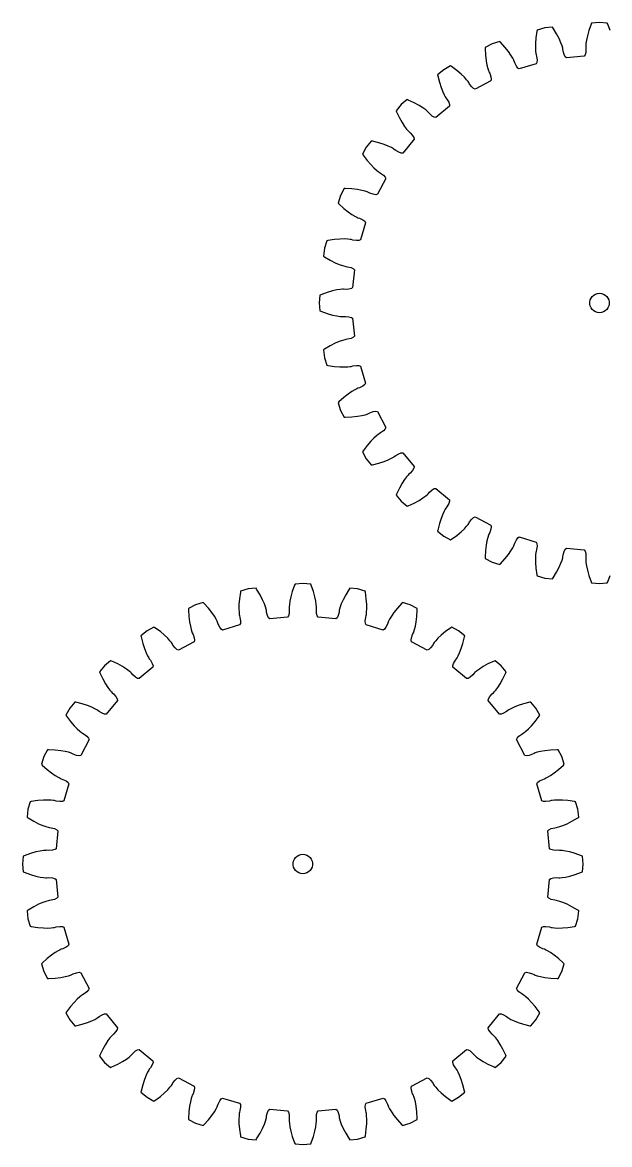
# Model space of a CAD drawing. Extents: x 0 to 178, y 0 to 173.
# Drawn here: x 0 to 90.6, y 0 to 173.2 of the extents above; entities that cross this region are included whole.
import ezdxf

# ---------------------------------------------------------------- set-up
doc = ezdxf.new("R2010")
doc.units = 0

msp = doc.modelspace()

# ---------------------------------------------------------------- linework, layer by layer
for p, q in [((89.08, 173.16), (87.87, 173.04)), ((90.29, 173.04), (89.08, 173.16)), ((79.43, 171.8), (79.28, 170.79)), ((79.47, 171.98), (79.43, 171.8)), ((80.63, 172.33), (79.47, 171.98)), ((81.85, 172.45), (80.63, 172.33)), ((81.95, 172.3), (81.85, 172.45)), ((82.47, 171.42), (81.95, 172.3)), ((87.45, 171.91), (87.22, 171.09)), ((87.8, 172.88), (87.45, 171.91)), ((87.87, 173.04), (87.8, 172.88)), ((90.36, 172.88), (90.29, 173.04)), ((90.71, 171.91), (90.36, 172.88)), ((72.51, 169.87), (71.44, 169.29)), ((73.68, 170.22), (72.51, 169.87)), ((73.8, 170.1), (73.68, 170.22)), ((74.49, 169.33), (73.8, 170.1)), ((79.21, 169.93), (79.2, 169.24)), ((79.28, 170.79), (79.21, 169.93)), ((82.87, 170.66), (82.47, 171.42)), ((83.14, 170.03), (82.87, 170.66)), ((83.31, 169.54), (83.14, 170.03)), ((87, 169.9), (86.97, 169.55)), ((87.07, 170.41), (87, 169.9)), ((87.22, 171.09), (87.07, 170.41)), ((71.44, 169.29), (71.44, 169.12)), ((71.44, 169.12), (71.49, 168.09)), ((71.49, 168.09), (71.59, 167.24)), ((75.03, 168.66), (74.49, 169.33)), ((75.42, 168.1), (75.03, 168.66)), ((75.69, 167.65), (75.42, 168.1)), ((79.2, 169.24), (79.23, 168.73)), ((79.23, 168.73), (79.27, 168.38)), ((79.27, 168.38), (79.3, 168.2)), ((79.3, 168.2), (79.37, 167.93)), ((83.41, 169.2), (83.31, 169.54)), ((83.45, 169.03), (83.41, 169.2)), ((83.49, 168.75), (83.45, 169.03)), ((83.62, 168.22), (83.49, 168.75)), ((83.79, 167.86), (83.62, 168.22)), ((86.71, 167.97), (83.97, 167.7)), ((86.85, 168.17), (86.71, 167.97)), ((86.95, 168.54), (86.85, 168.17)), ((86.98, 169.1), (86.95, 168.54)), ((86.97, 169.55), (86.97, 169.37)), ((86.97, 169.37), (86.98, 169.1)), ((66.1, 166.44), (65.03, 165.86)), ((66.25, 166.34), (66.1, 166.44)), ((67.08, 165.73), (66.25, 166.34)), ((71.59, 167.24), (71.71, 166.56)), ((71.71, 166.56), (71.84, 166.06)), ((75.85, 167.34), (75.69, 167.65)), ((75.92, 167.17), (75.85, 167.34)), ((76.01, 166.91), (75.92, 167.17)), ((76.25, 166.42), (76.01, 166.91)), ((76.48, 166.1), (76.25, 166.42)), ((79.32, 166.77), (76.69, 165.98)), ((79.43, 167), (79.32, 166.77)), ((79.37, 167.93), (79.45, 167.39)), ((79.45, 167.39), (79.43, 167)), ((83.97, 167.7), (83.79, 167.86)), ((65.03, 165.86), (64.09, 165.09)), ((64.09, 165.09), (64.12, 164.92)), ((64.12, 164.92), (64.37, 163.92)), ((67.73, 165.18), (67.08, 165.73)), ((68.22, 164.7), (67.73, 165.18)), ((68.57, 164.31), (68.22, 164.7)), ((71.84, 166.06), (71.94, 165.72)), ((71.94, 165.72), (72.01, 165.56)), ((72.01, 165.56), (72.13, 165.31)), ((72.13, 165.31), (72.31, 164.79)), ((72.31, 164.79), (72.37, 164.4)), ((76.69, 165.98), (76.48, 166.1)), ((64.37, 163.92), (64.63, 163.11)), ((64.63, 163.11), (64.89, 162.47)), ((68.79, 164.04), (68.57, 164.31)), ((68.89, 163.89), (68.79, 164.04)), ((69.03, 163.65), (68.89, 163.89)), ((69.36, 163.21), (69.03, 163.65)), ((69.65, 162.95), (69.36, 163.21)), ((69.88, 162.86), (69.65, 162.95)), ((72.31, 164.16), (69.88, 162.86)), ((72.37, 164.4), (72.31, 164.16)), ((59.41, 161.25), (58.47, 160.48)), ((59.57, 161.19), (59.41, 161.25)), ((60.5, 160.75), (59.57, 161.19)), ((64.89, 162.47), (65.11, 162)), ((65.11, 162), (65.28, 161.69)), ((65.28, 161.69), (65.38, 161.54)), ((65.38, 161.54), (65.54, 161.32)), ((65.54, 161.32), (65.82, 160.84)), ((58.47, 160.48), (57.7, 159.54)), ((57.7, 159.54), (57.76, 159.38)), ((57.76, 159.38), (58.2, 158.45)), ((61.25, 160.33), (60.5, 160.75)), ((61.83, 159.96), (61.25, 160.33)), ((62.25, 159.65), (61.83, 159.96)), ((62.51, 159.42), (62.25, 159.65)), ((62.64, 159.3), (62.51, 159.42)), ((65.94, 160.23), (63.82, 158.49)), ((65.82, 160.84), (65.95, 160.48)), ((65.95, 160.48), (65.94, 160.23)), ((58.2, 158.45), (58.62, 157.7)), ((58.62, 157.7), (58.99, 157.12)), ((62.83, 159.09), (62.64, 159.3)), ((63.24, 158.72), (62.83, 159.09)), ((63.57, 158.52), (63.24, 158.72)), ((63.82, 158.49), (63.57, 158.52)), ((58.99, 157.12), (59.3, 156.7)), ((59.3, 156.7), (59.53, 156.44)), ((59.53, 156.44), (59.65, 156.31)), ((59.65, 156.31), (59.86, 156.12)), ((59.86, 156.12), (60.23, 155.71)), ((53.86, 154.86), (53.09, 153.92)), ((54.03, 154.83), (53.86, 154.86)), ((55.03, 154.58), (54.03, 154.83)), ((55.84, 154.32), (55.03, 154.58)), ((56.48, 154.06), (55.84, 154.32)), ((60.46, 155.13), (58.72, 153.01)), ((60.23, 155.71), (60.43, 155.38)), ((60.43, 155.38), (60.46, 155.13)), ((53.09, 153.92), (52.51, 152.85)), ((52.51, 152.85), (52.61, 152.7)), ((52.61, 152.7), (53.22, 151.88)), ((56.95, 153.84), (56.48, 154.06)), ((57.26, 153.67), (56.95, 153.84)), ((57.41, 153.57), (57.26, 153.67)), ((57.63, 153.41), (57.41, 153.57)), ((58.11, 153.13), (57.63, 153.41)), ((58.47, 153), (58.11, 153.13)), ((58.72, 153.01), (58.47, 153)), ((53.22, 151.88), (53.77, 151.22)), ((53.77, 151.22), (54.25, 150.73)), ((54.25, 150.73), (54.64, 150.38)), ((54.64, 150.38), (54.91, 150.16)), ((56.09, 149.07), (54.79, 146.64)), ((54.91, 150.16), (55.06, 150.06)), ((55.06, 150.06), (55.3, 149.92)), ((55.3, 149.92), (55.74, 149.59)), ((55.74, 149.59), (56, 149.3)), ((56, 149.3), (56.09, 149.07)), ((49.66, 147.51), (49.09, 146.44)), ((49.83, 147.51), (49.66, 147.51)), ((50.86, 147.46), (49.83, 147.51)), ((51.71, 147.36), (50.86, 147.46)), ((52.39, 147.24), (51.71, 147.36)), ((52.89, 147.11), (52.39, 147.24)), ((49.09, 146.44), (48.73, 145.27)), ((53.23, 147.01), (52.89, 147.11)), ((53.4, 146.94), (53.23, 147.01)), ((53.64, 146.82), (53.4, 146.94)), ((54.16, 146.64), (53.64, 146.82)), ((54.55, 146.58), (54.16, 146.64)), ((54.79, 146.64), (54.55, 146.58)), ((48.73, 145.27), (48.85, 145.15)), ((48.85, 145.15), (49.62, 144.46)), ((49.62, 144.46), (50.29, 143.92)), ((50.29, 143.92), (50.85, 143.53)), ((50.85, 143.53), (51.3, 143.26)), ((51.3, 143.26), (51.61, 143.1)), ((51.61, 143.1), (51.78, 143.03)), ((51.78, 143.03), (52.04, 142.94)), ((52.04, 142.94), (52.54, 142.7)), ((52.98, 142.26), (52.18, 139.63)), ((52.54, 142.7), (52.85, 142.47)), ((52.85, 142.47), (52.98, 142.26)), ((46.98, 139.48), (46.62, 138.32)), ((47.15, 139.52), (46.98, 139.48)), ((48.16, 139.67), (47.15, 139.52)), ((49.02, 139.74), (48.16, 139.67)), ((49.71, 139.75), (49.02, 139.74)), ((50.23, 139.72), (49.71, 139.75)), ((50.57, 139.68), (50.23, 139.72)), ((50.75, 139.65), (50.57, 139.68)), ((51.02, 139.58), (50.75, 139.65)), ((51.56, 139.5), (51.02, 139.58)), ((51.95, 139.52), (51.56, 139.5)), ((52.18, 139.63), (51.95, 139.52)), ((46.62, 138.32), (46.5, 137.11)), ((46.5, 137.11), (46.65, 137.01)), ((46.65, 137.01), (47.53, 136.48)), ((47.53, 136.48), (48.29, 136.09)), ((48.29, 136.09), (48.92, 135.81)), ((48.92, 135.81), (49.41, 135.64)), ((49.41, 135.64), (49.75, 135.54)), ((49.75, 135.54), (49.93, 135.5)), ((49.93, 135.5), (50.2, 135.46)), ((50.2, 135.46), (50.73, 135.33)), ((50.73, 135.33), (51.09, 135.16)), ((51.09, 135.16), (51.25, 134.98)), ((51.25, 134.98), (50.98, 132.24)), ((47.86, 131.73), (47.04, 131.5)), ((48.54, 131.88), (47.86, 131.73)), ((49.05, 131.95), (48.54, 131.88)), ((49.4, 131.98), (49.05, 131.95)), ((49.58, 131.99), (49.4, 131.98)), ((49.85, 131.97), (49.58, 131.99)), ((50.41, 132), (49.85, 131.97)), ((50.78, 132.1), (50.41, 132)), ((50.98, 132.24), (50.78, 132.1)), ((45.91, 131.08), (45.79, 129.87)), ((45.79, 129.87), (45.91, 128.66)), ((46.07, 131.15), (45.91, 131.08)), ((47.04, 131.5), (46.07, 131.15)), ((87.59, 130.03), (87.65, 130.33)), ((87.59, 129.71), (87.59, 130.03)), ((87.65, 130.33), (87.78, 130.62)), ((87.78, 130.62), (87.97, 130.87)), ((87.97, 130.87), (88.2, 131.08)), ((88.2, 131.08), (88.47, 131.24)), ((88.47, 131.24), (88.77, 131.34)), ((88.77, 131.34), (89.08, 131.37)), ((89.08, 131.37), (89.39, 131.34)), ((89.39, 131.34), (89.69, 131.24)), ((89.69, 131.24), (89.96, 131.08)), ((89.96, 131.08), (90.2, 130.87)), ((90.2, 130.87), (90.38, 130.62)), ((90.38, 130.62), (90.51, 130.33)), ((90.51, 130.33), (90.57, 130.03)), ((90.57, 130.03), (90.57, 129.71)), ((45.91, 128.66), (46.07, 128.59)), ((46.07, 128.59), (47.04, 128.24)), ((47.04, 128.24), (47.86, 128.01)), ((87.65, 129.41), (87.59, 129.71)), ((87.78, 129.12), (87.65, 129.41)), ((87.97, 128.87), (87.78, 129.12)), ((88.2, 128.66), (87.97, 128.87)), ((88.47, 128.5), (88.2, 128.66)), ((88.77, 128.4), (88.47, 128.5)), ((89.08, 128.37), (88.77, 128.4)), ((89.39, 128.4), (89.08, 128.37)), ((89.69, 128.5), (89.39, 128.4)), ((89.96, 128.66), (89.69, 128.5)), ((90.2, 128.87), (89.96, 128.66)), ((90.38, 129.12), (90.2, 128.87)), ((90.51, 129.41), (90.38, 129.12)), ((90.57, 129.71), (90.51, 129.41)), ((47.86, 128.01), (48.54, 127.86)), ((48.54, 127.86), (49.05, 127.79)), ((49.05, 127.79), (49.4, 127.76)), ((49.4, 127.76), (49.58, 127.76)), ((49.58, 127.76), (49.85, 127.77)), ((49.85, 127.77), (50.41, 127.74)), ((50.41, 127.74), (50.78, 127.64)), ((50.78, 127.64), (50.98, 127.5)), ((50.98, 127.5), (51.25, 124.76)), ((51.25, 124.76), (51.09, 124.58)), ((47.53, 123.26), (46.65, 122.74)), ((48.29, 123.66), (47.53, 123.26)), ((48.92, 123.93), (48.29, 123.66)), ((49.41, 124.1), (48.92, 123.93)), ((49.75, 124.2), (49.41, 124.1)), ((49.93, 124.24), (49.75, 124.2)), ((50.2, 124.28), (49.93, 124.24)), ((50.73, 124.41), (50.2, 124.28)), ((51.09, 124.58), (50.73, 124.41)), ((46.65, 122.74), (46.5, 122.64)), ((46.5, 122.64), (46.62, 121.42)), ((46.62, 121.42), (46.98, 120.26)), ((46.98, 120.26), (47.15, 120.22)), ((47.15, 120.22), (48.16, 120.07)), ((48.16, 120.07), (49.02, 120)), ((49.02, 120), (49.71, 119.99)), ((49.71, 119.99), (50.23, 120.02)), ((50.23, 120.02), (50.57, 120.06)), ((50.57, 120.06), (50.75, 120.09)), ((50.75, 120.09), (51.02, 120.16)), ((51.02, 120.16), (51.56, 120.24)), ((51.56, 120.24), (51.95, 120.22)), ((51.95, 120.22), (52.18, 120.11)), ((52.18, 120.11), (52.98, 117.48)), ((50.85, 116.21), (50.29, 115.82)), ((51.3, 116.48), (50.85, 116.21)), ((51.61, 116.64), (51.3, 116.48)), ((51.78, 116.71), (51.61, 116.64)), ((52.04, 116.8), (51.78, 116.71)), ((52.54, 117.04), (52.04, 116.8)), ((52.85, 117.27), (52.54, 117.04)), ((52.98, 117.48), (52.85, 117.27)), ((48.85, 114.59), (48.73, 114.47)), ((48.73, 114.47), (49.09, 113.3)), ((49.62, 115.28), (48.85, 114.59)), ((50.29, 115.82), (49.62, 115.28)), ((49.09, 113.3), (49.66, 112.23)), ((52.39, 112.5), (52.89, 112.63)), ((52.89, 112.63), (53.23, 112.73)), ((53.23, 112.73), (53.4, 112.8)), ((53.4, 112.8), (53.64, 112.92)), ((53.64, 112.92), (54.16, 113.1)), ((54.16, 113.1), (54.55, 113.16)), ((54.55, 113.16), (54.79, 113.1)), ((54.79, 113.1), (56.09, 110.67)), ((49.66, 112.23), (49.83, 112.23)), ((49.83, 112.23), (50.86, 112.28)), ((50.86, 112.28), (51.71, 112.38)), ((51.71, 112.38), (52.39, 112.5)), ((54.64, 109.36), (54.25, 109.01)), ((54.91, 109.58), (54.64, 109.36)), ((55.06, 109.68), (54.91, 109.58)), ((55.3, 109.82), (55.06, 109.68)), ((55.74, 110.15), (55.3, 109.82)), ((56, 110.44), (55.74, 110.15)), ((56.09, 110.67), (56, 110.44)), ((53.22, 107.87), (52.61, 107.04)), ((53.77, 108.52), (53.22, 107.87)), ((54.25, 109.01), (53.77, 108.52)), ((52.61, 107.04), (52.51, 106.89)), ((52.51, 106.89), (53.09, 105.82)), ((53.09, 105.82), (53.86, 104.88)), ((55.84, 105.42), (56.48, 105.68)), ((56.48, 105.68), (56.95, 105.9)), ((56.95, 105.9), (57.26, 106.07)), ((57.26, 106.07), (57.41, 106.17)), ((57.41, 106.17), (57.63, 106.33)), ((57.63, 106.33), (58.11, 106.61)), ((58.11, 106.61), (58.47, 106.74)), ((58.47, 106.74), (58.72, 106.73)), ((58.72, 106.73), (60.46, 104.61)), ((53.86, 104.88), (54.03, 104.91)), ((54.03, 104.91), (55.03, 105.16)), ((55.03, 105.16), (55.84, 105.42)), ((60.23, 104.03), (59.86, 103.62)), ((60.43, 104.36), (60.23, 104.03)), ((60.46, 104.61), (60.43, 104.36)), ((58.99, 102.62), (58.62, 102.04)), ((59.3, 103.04), (58.99, 102.62)), ((59.53, 103.3), (59.3, 103.04)), ((59.65, 103.43), (59.53, 103.3)), ((59.86, 103.62), (59.65, 103.43)), ((58.2, 101.29), (57.76, 100.36)), ((58.62, 102.04), (58.2, 101.29)), ((62.51, 100.32), (62.64, 100.44)), ((62.64, 100.44), (62.83, 100.65)), ((62.83, 100.65), (63.24, 101.02)), ((63.24, 101.02), (63.57, 101.22)), ((63.57, 101.22), (63.82, 101.26)), ((63.82, 101.26), (65.94, 99.51)), ((57.76, 100.36), (57.7, 100.2)), ((57.7, 100.2), (58.47, 99.26)), ((58.47, 99.26), (59.41, 98.49)), ((59.57, 98.55), (60.5, 98.99)), ((60.5, 98.99), (61.25, 99.41)), ((61.25, 99.41), (61.83, 99.78)), ((61.83, 99.78), (62.25, 100.09)), ((62.25, 100.09), (62.51, 100.32)), ((65.82, 98.9), (65.54, 98.42)), ((65.95, 99.26), (65.82, 98.9)), ((65.94, 99.51), (65.95, 99.26)), ((59.41, 98.49), (59.57, 98.55)), ((64.89, 97.27), (64.63, 96.63)), ((65.11, 97.74), (64.89, 97.27)), ((65.28, 98.05), (65.11, 97.74)), ((65.38, 98.2), (65.28, 98.05)), ((65.54, 98.42), (65.38, 98.2)), ((64.37, 95.82), (64.12, 94.82)), ((64.63, 96.63), (64.37, 95.82)), ((68.22, 95.04), (68.57, 95.43)), ((68.57, 95.43), (68.79, 95.7)), ((68.79, 95.7), (68.89, 95.85)), ((68.89, 95.85), (69.03, 96.09)), ((69.03, 96.09), (69.36, 96.53)), ((69.36, 96.53), (69.65, 96.79)), ((69.65, 96.79), (69.88, 96.88)), ((69.88, 96.88), (72.31, 95.58)), ((72.31, 95.58), (72.37, 95.34)), ((72.37, 95.34), (72.31, 94.95)), ((64.12, 94.82), (64.09, 94.65)), ((64.09, 94.65), (65.03, 93.88)), ((65.03, 93.88), (66.1, 93.3)), ((66.25, 93.4), (67.08, 94.01)), ((67.08, 94.01), (67.73, 94.57)), ((67.73, 94.57), (68.22, 95.04)), ((71.84, 93.68), (71.71, 93.18)), ((71.94, 94.02), (71.84, 93.68)), ((72.01, 94.19), (71.94, 94.02)), ((72.13, 94.43), (72.01, 94.19)), ((72.31, 94.95), (72.13, 94.43)), ((76.25, 93.33), (76.48, 93.64)), ((76.48, 93.64), (76.69, 93.77)), ((76.69, 93.77), (79.32, 92.97)), ((66.1, 93.3), (66.25, 93.4)), ((71.59, 92.5), (71.49, 91.65)), ((71.71, 93.18), (71.59, 92.5)), ((75.42, 91.64), (75.69, 92.09)), ((75.69, 92.09), (75.85, 92.4)), ((75.85, 92.4), (75.92, 92.57)), ((75.92, 92.57), (76.01, 92.83)), ((76.01, 92.83), (76.25, 93.33)), ((79.37, 91.81), (79.3, 91.54)), ((79.32, 92.97), (79.43, 92.74)), ((79.45, 92.35), (79.37, 91.81)), ((79.43, 92.74), (79.45, 92.35)), ((83.62, 91.52), (83.79, 91.88)), ((83.79, 91.88), (83.97, 92.04)), ((83.97, 92.04), (86.71, 91.77)), ((71.49, 91.65), (71.44, 90.62)), ((71.44, 90.62), (71.44, 90.45)), ((71.44, 90.45), (72.51, 89.88)), ((73.8, 89.64), (74.49, 90.41)), ((74.49, 90.41), (75.03, 91.08)), ((75.03, 91.08), (75.42, 91.64)), ((79.23, 91.02), (79.2, 90.5)), ((79.2, 90.5), (79.21, 89.81)), ((79.27, 91.36), (79.23, 91.02)), ((79.3, 91.54), (79.27, 91.36)), ((83.14, 89.71), (83.31, 90.2)), ((83.31, 90.2), (83.41, 90.54)), ((83.41, 90.54), (83.45, 90.72)), ((83.45, 90.72), (83.49, 90.99)), ((83.49, 90.99), (83.62, 91.52)), ((86.71, 91.77), (86.85, 91.57)), ((86.85, 91.57), (86.95, 91.2)), ((86.95, 91.2), (86.98, 90.64)), ((86.98, 90.64), (86.97, 90.37)), ((86.97, 90.37), (86.97, 90.19)), ((86.97, 90.19), (87, 89.84)), ((72.51, 89.88), (73.68, 89.52)), ((73.68, 89.52), (73.8, 89.64)), ((79.21, 89.81), (79.28, 88.95)), ((79.28, 88.95), (79.43, 87.94)), ((81.95, 87.44), (82.47, 88.32)), ((82.47, 88.32), (82.87, 89.08)), ((82.87, 89.08), (83.14, 89.71)), ((87, 89.84), (87.07, 89.33)), ((87.07, 89.33), (87.22, 88.65)), ((87.22, 88.65), (87.45, 87.83)), ((43.29, 86.58), (42.08, 86.46)), ((44.5, 86.46), (43.29, 86.58)), ((79.43, 87.94), (79.47, 87.77)), ((79.47, 87.77), (80.63, 87.41)), ((80.63, 87.41), (81.85, 87.29)), ((81.85, 87.29), (81.95, 87.44)), ((87.45, 87.83), (87.8, 86.86)), ((87.8, 86.86), (87.87, 86.7)), ((87.87, 86.7), (89.08, 86.58)), ((89.08, 86.58), (90.29, 86.7)), ((90.29, 86.7), (90.36, 86.86)), ((90.36, 86.86), (90.71, 87.83)), ((33.64, 85.22), (33.49, 84.21)), ((33.68, 85.4), (33.64, 85.22)), ((34.84, 85.75), (33.68, 85.4)), ((36.06, 85.87), (34.84, 85.75)), ((36.16, 85.72), (36.06, 85.87)), ((36.68, 84.84), (36.16, 85.72)), ((41.66, 85.33), (41.43, 84.51)), ((42.01, 86.3), (41.66, 85.33)), ((42.08, 86.46), (42.01, 86.3)), ((44.57, 86.3), (44.5, 86.46)), ((44.92, 85.33), (44.57, 86.3)), ((45.15, 84.51), (44.92, 85.33)), ((50.42, 85.72), (49.9, 84.84)), ((50.52, 85.87), (50.42, 85.72)), ((51.74, 85.75), (50.52, 85.87)), ((52.9, 85.4), (51.74, 85.75)), ((52.94, 85.22), (52.9, 85.4)), ((53.09, 84.21), (52.94, 85.22)), ((26.72, 83.29), (25.65, 82.71)), ((27.89, 83.64), (26.72, 83.29)), ((28.01, 83.52), (27.89, 83.64)), ((28.7, 82.75), (28.01, 83.52)), ((33.42, 83.35), (33.41, 82.66)), ((33.49, 84.21), (33.42, 83.35)), ((37.08, 84.08), (36.68, 84.84)), ((37.35, 83.45), (37.08, 84.08)), ((37.52, 82.96), (37.35, 83.45)), ((41.21, 83.32), (41.18, 82.97)), ((41.28, 83.83), (41.21, 83.32)), ((41.43, 84.51), (41.28, 83.83)), ((45.3, 83.83), (45.15, 84.51)), ((45.37, 83.32), (45.3, 83.83)), ((45.4, 82.97), (45.37, 83.32)), ((49.23, 83.45), (49.06, 82.96)), ((49.5, 84.08), (49.23, 83.45)), ((49.9, 84.84), (49.5, 84.08)), ((53.16, 83.35), (53.09, 84.21)), ((53.17, 82.66), (53.16, 83.35)), ((58.57, 83.52), (57.88, 82.75)), ((58.69, 83.64), (58.57, 83.52)), ((59.86, 83.29), (58.69, 83.64)), ((60.93, 82.71), (59.86, 83.29)), ((25.65, 82.71), (25.65, 82.54)), ((25.65, 82.54), (25.7, 81.51)), ((25.7, 81.51), (25.8, 80.66)), ((29.24, 82.08), (28.7, 82.75)), ((29.63, 81.52), (29.24, 82.08)), ((29.9, 81.07), (29.63, 81.52)), ((33.41, 82.66), (33.44, 82.14)), ((33.44, 82.14), (33.48, 81.8)), ((33.48, 81.8), (33.51, 81.62)), ((33.51, 81.62), (33.58, 81.35)), ((37.62, 82.62), (37.52, 82.96)), ((37.66, 82.44), (37.62, 82.62)), ((37.7, 82.17), (37.66, 82.44)), ((37.83, 81.64), (37.7, 82.17)), ((38, 81.28), (37.83, 81.64)), ((40.92, 81.39), (38.18, 81.12)), ((41.06, 81.59), (40.92, 81.39)), ((41.16, 81.96), (41.06, 81.59)), ((41.19, 82.52), (41.16, 81.96)), ((41.18, 82.97), (41.18, 82.79)), ((41.18, 82.79), (41.19, 82.52)), ((45.39, 82.52), (45.41, 82.79)), ((45.42, 81.96), (45.39, 82.52)), ((45.41, 82.79), (45.4, 82.97)), ((45.52, 81.59), (45.42, 81.96)), ((45.66, 81.39), (45.52, 81.59)), ((48.4, 81.12), (45.66, 81.39)), ((48.75, 81.64), (48.58, 81.28)), ((48.88, 82.17), (48.75, 81.64)), ((48.92, 82.44), (48.88, 82.17)), ((48.96, 82.62), (48.92, 82.44)), ((49.06, 82.96), (48.96, 82.62)), ((53, 81.35), (53.07, 81.62)), ((53.07, 81.62), (53.1, 81.8)), ((53.1, 81.8), (53.14, 82.14)), ((53.14, 82.14), (53.17, 82.66)), ((56.95, 81.52), (56.68, 81.07)), ((57.34, 82.08), (56.95, 81.52)), ((57.88, 82.75), (57.34, 82.08)), ((60.78, 80.66), (60.88, 81.51)), ((60.88, 81.51), (60.93, 82.54)), ((60.93, 82.54), (60.93, 82.71)), ((20.31, 79.86), (19.24, 79.28)), ((20.46, 79.76), (20.31, 79.86)), ((21.29, 79.15), (20.46, 79.76)), ((25.8, 80.66), (25.92, 79.98)), ((25.92, 79.98), (26.05, 79.48)), ((30.06, 80.76), (29.9, 81.07)), ((30.13, 80.59), (30.06, 80.76)), ((30.22, 80.33), (30.13, 80.59)), ((30.46, 79.83), (30.22, 80.33)), ((30.69, 79.52), (30.46, 79.83)), ((33.53, 80.19), (30.9, 79.4)), ((33.64, 80.42), (33.53, 80.19)), ((33.58, 81.35), (33.66, 80.81)), ((33.66, 80.81), (33.64, 80.42)), ((38.18, 81.12), (38, 81.28)), ((48.58, 81.28), (48.4, 81.12)), ((52.92, 80.81), (53, 81.35)), ((52.94, 80.42), (52.92, 80.81)), ((53.05, 80.19), (52.94, 80.42)), ((55.68, 79.4), (53.05, 80.19)), ((56.12, 79.83), (55.89, 79.52)), ((56.36, 80.33), (56.12, 79.83)), ((56.45, 80.59), (56.36, 80.33)), ((56.52, 80.76), (56.45, 80.59)), ((56.68, 81.07), (56.52, 80.76)), ((60.53, 79.48), (60.66, 79.98)), ((60.66, 79.98), (60.78, 80.66)), ((66.12, 79.76), (65.3, 79.15)), ((66.27, 79.86), (66.12, 79.76)), ((67.34, 79.28), (66.27, 79.86)), ((19.24, 79.28), (18.3, 78.51)), ((18.3, 78.51), (18.33, 78.34)), ((18.33, 78.34), (18.58, 77.34)), ((21.94, 78.6), (21.29, 79.15)), ((22.43, 78.12), (21.94, 78.6)), ((22.78, 77.73), (22.43, 78.12)), ((26.05, 79.48), (26.15, 79.14)), ((26.15, 79.14), (26.22, 78.98)), ((26.22, 78.98), (26.34, 78.73)), ((26.34, 78.73), (26.52, 78.21)), ((26.52, 78.21), (26.58, 77.82)), ((30.9, 79.4), (30.69, 79.52)), ((55.89, 79.52), (55.68, 79.4)), ((60, 77.82), (60.06, 78.21)), ((60.06, 78.21), (60.24, 78.73)), ((60.24, 78.73), (60.36, 78.98)), ((60.36, 78.98), (60.43, 79.14)), ((60.43, 79.14), (60.53, 79.48)), ((64.15, 78.12), (63.8, 77.73)), ((64.64, 78.6), (64.15, 78.12)), ((65.3, 79.15), (64.64, 78.6)), ((68.28, 78.51), (67.34, 79.28)), ((68, 77.34), (68.25, 78.34)), ((68.25, 78.34), (68.28, 78.51)), ((18.58, 77.34), (18.84, 76.53)), ((18.84, 76.53), (19.1, 75.89)), ((23, 77.46), (22.78, 77.73)), ((23.1, 77.31), (23, 77.46)), ((23.24, 77.07), (23.1, 77.31)), ((23.57, 76.63), (23.24, 77.07)), ((23.86, 76.37), (23.57, 76.63)), ((24.09, 76.28), (23.86, 76.37)), ((26.52, 77.58), (24.09, 76.28)), ((26.58, 77.82), (26.52, 77.58)), ((60.06, 77.58), (60, 77.82)), ((62.49, 76.28), (60.06, 77.58)), ((62.72, 76.37), (62.49, 76.28)), ((63.01, 76.63), (62.72, 76.37)), ((63.34, 77.07), (63.01, 76.63)), ((63.48, 77.31), (63.34, 77.07)), ((63.58, 77.46), (63.48, 77.31)), ((63.8, 77.73), (63.58, 77.46)), ((67.48, 75.89), (67.74, 76.53)), ((67.74, 76.53), (68, 77.34)), ((13.62, 74.67), (12.68, 73.9)), ((13.78, 74.61), (13.62, 74.67)), ((14.71, 74.17), (13.78, 74.61)), ((19.1, 75.89), (19.32, 75.42)), ((19.32, 75.42), (19.49, 75.11)), ((19.49, 75.11), (19.59, 74.96)), ((19.59, 74.96), (19.75, 74.74)), ((19.75, 74.74), (20.03, 74.26)), ((66.55, 74.26), (66.83, 74.74)), ((66.83, 74.74), (66.99, 74.96)), ((66.99, 74.96), (67.09, 75.11)), ((67.09, 75.11), (67.26, 75.42)), ((67.26, 75.42), (67.48, 75.89)), ((72.8, 74.61), (71.87, 74.17)), ((72.96, 74.67), (72.8, 74.61)), ((73.9, 73.9), (72.96, 74.67)), ((12.68, 73.9), (11.91, 72.96)), ((11.91, 72.96), (11.97, 72.8)), ((11.97, 72.8), (12.41, 71.87)), ((15.46, 73.75), (14.71, 74.17)), ((16.04, 73.38), (15.46, 73.75)), ((16.46, 73.07), (16.04, 73.38)), ((16.72, 72.84), (16.46, 73.07)), ((16.85, 72.72), (16.72, 72.84)), ((20.15, 73.65), (18.03, 71.91)), ((20.03, 74.26), (20.16, 73.9)), ((20.16, 73.9), (20.15, 73.65)), ((66.42, 73.9), (66.55, 74.26)), ((66.43, 73.65), (66.42, 73.9)), ((68.55, 71.91), (66.43, 73.65)), ((69.86, 72.84), (69.73, 72.72)), ((70.12, 73.07), (69.86, 72.84)), ((70.54, 73.38), (70.12, 73.07)), ((71.12, 73.75), (70.54, 73.38)), ((71.87, 74.17), (71.12, 73.75)), ((74.67, 72.96), (73.9, 73.9)), ((74.17, 71.87), (74.61, 72.8)), ((74.61, 72.8), (74.67, 72.96)), ((12.41, 71.87), (12.83, 71.12)), ((12.83, 71.12), (13.2, 70.54)), ((17.04, 72.51), (16.85, 72.72)), ((17.45, 72.14), (17.04, 72.51)), ((17.78, 71.94), (17.45, 72.14)), ((18.03, 71.91), (17.78, 71.94)), ((68.8, 71.94), (68.55, 71.91)), ((69.13, 72.14), (68.8, 71.94)), ((69.54, 72.51), (69.13, 72.14)), ((69.73, 72.72), (69.54, 72.51)), ((73.38, 70.54), (73.75, 71.12)), ((73.75, 71.12), (74.17, 71.87)), ((13.2, 70.54), (13.51, 70.12)), ((13.51, 70.12), (13.74, 69.86)), ((13.74, 69.86), (13.86, 69.73)), ((13.86, 69.73), (14.07, 69.54)), ((14.07, 69.54), (14.44, 69.13)), ((72.14, 69.13), (72.51, 69.54)), ((72.51, 69.54), (72.72, 69.73)), ((72.72, 69.73), (72.84, 69.86)), ((72.84, 69.86), (73.07, 70.12)), ((73.07, 70.12), (73.38, 70.54)), ((8.07, 68.28), (7.3, 67.34)), ((8.24, 68.25), (8.07, 68.28)), ((9.24, 68), (8.24, 68.25)), ((10.05, 67.74), (9.24, 68)), ((10.69, 67.48), (10.05, 67.74)), ((14.67, 68.55), (12.93, 66.43)), ((14.44, 69.13), (14.64, 68.8)), ((14.64, 68.8), (14.67, 68.55)), ((71.91, 68.55), (71.94, 68.8)), ((73.65, 66.43), (71.91, 68.55)), ((71.94, 68.8), (72.14, 69.13)), ((76.53, 67.74), (75.89, 67.48)), ((77.34, 68), (76.53, 67.74)), ((78.34, 68.25), (77.34, 68)), ((78.51, 68.28), (78.34, 68.25)), ((79.28, 67.34), (78.51, 68.28)), ((7.3, 67.34), (6.72, 66.27)), ((6.72, 66.27), (6.82, 66.12)), ((6.82, 66.12), (7.43, 65.3)), ((11.16, 67.26), (10.69, 67.48)), ((11.47, 67.09), (11.16, 67.26)), ((11.62, 66.99), (11.47, 67.09)), ((11.84, 66.83), (11.62, 66.99)), ((12.32, 66.55), (11.84, 66.83)), ((12.68, 66.42), (12.32, 66.55)), ((12.93, 66.43), (12.68, 66.42)), ((73.9, 66.42), (73.65, 66.43)), ((74.26, 66.55), (73.9, 66.42)), ((74.74, 66.83), (74.26, 66.55)), ((74.96, 66.99), (74.74, 66.83)), ((75.11, 67.09), (74.96, 66.99)), ((75.42, 67.26), (75.11, 67.09)), ((75.89, 67.48), (75.42, 67.26)), ((79.15, 65.3), (79.76, 66.12)), ((79.86, 66.27), (79.28, 67.34)), ((79.76, 66.12), (79.86, 66.27)), ((7.43, 65.3), (7.98, 64.64)), ((7.98, 64.64), (8.46, 64.15)), ((8.46, 64.15), (8.85, 63.8)), ((77.73, 63.8), (78.12, 64.15)), ((78.12, 64.15), (78.6, 64.64)), ((78.6, 64.64), (79.15, 65.3)), ((8.85, 63.8), (9.12, 63.58)), ((10.3, 62.49), (9, 60.06)), ((9.12, 63.58), (9.27, 63.48)), ((9.27, 63.48), (9.51, 63.34)), ((9.51, 63.34), (9.95, 63.01)), ((9.95, 63.01), (10.21, 62.72)), ((10.21, 62.72), (10.3, 62.49)), ((76.28, 62.49), (76.37, 62.72)), ((77.58, 60.06), (76.28, 62.49)), ((76.37, 62.72), (76.63, 63.01)), ((76.63, 63.01), (77.07, 63.34)), ((77.07, 63.34), (77.31, 63.48)), ((77.31, 63.48), (77.46, 63.58)), ((77.46, 63.58), (77.73, 63.8)), ((3.87, 60.93), (3.3, 59.86)), ((4.04, 60.93), (3.87, 60.93)), ((5.07, 60.88), (4.04, 60.93)), ((5.92, 60.78), (5.07, 60.88)), ((6.6, 60.66), (5.92, 60.78)), ((7.1, 60.53), (6.6, 60.66)), ((79.98, 60.66), (79.48, 60.53)), ((80.66, 60.78), (79.98, 60.66)), ((81.51, 60.88), (80.66, 60.78)), ((82.54, 60.93), (81.51, 60.88)), ((82.71, 60.93), (82.54, 60.93)), ((83.29, 59.86), (82.71, 60.93)), ((3.3, 59.86), (2.94, 58.69)), ((7.44, 60.43), (7.1, 60.53)), ((7.61, 60.36), (7.44, 60.43)), ((7.85, 60.24), (7.61, 60.36)), ((8.37, 60.06), (7.85, 60.24)), ((8.76, 60), (8.37, 60.06)), ((9, 60.06), (8.76, 60)), ((77.82, 60), (77.58, 60.06)), ((78.21, 60.06), (77.82, 60)), ((78.73, 60.24), (78.21, 60.06)), ((78.98, 60.36), (78.73, 60.24)), ((79.14, 60.43), (78.98, 60.36)), ((79.48, 60.53), (79.14, 60.43)), ((83.64, 58.69), (83.29, 59.86)), ((2.94, 58.69), (3.06, 58.57)), ((3.06, 58.57), (3.83, 57.88)), ((3.83, 57.88), (4.5, 57.34)), ((4.5, 57.34), (5.06, 56.95)), ((81.52, 56.95), (82.08, 57.34)), ((82.08, 57.34), (82.75, 57.88)), ((82.75, 57.88), (83.52, 58.57)), ((83.52, 58.57), (83.64, 58.69)), ((5.06, 56.95), (5.51, 56.68)), ((5.51, 56.68), (5.82, 56.52)), ((5.82, 56.52), (5.99, 56.45)), ((5.99, 56.45), (6.25, 56.36)), ((6.25, 56.36), (6.75, 56.12)), ((7.18, 55.68), (6.39, 53.05)), ((6.75, 56.12), (7.06, 55.89)), ((7.06, 55.89), (7.18, 55.68)), ((79.4, 55.68), (79.52, 55.89)), ((80.19, 53.05), (79.4, 55.68)), ((79.52, 55.89), (79.83, 56.12)), ((79.83, 56.12), (80.33, 56.36)), ((80.33, 56.36), (80.59, 56.45)), ((80.59, 56.45), (80.76, 56.52)), ((80.76, 56.52), (81.07, 56.68)), ((81.07, 56.68), (81.52, 56.95)), ((1.18, 52.9), (0.83, 51.74)), ((1.36, 52.94), (1.18, 52.9)), ((2.37, 53.09), (1.36, 52.94)), ((3.23, 53.16), (2.37, 53.09)), ((3.92, 53.17), (3.23, 53.16)), ((4.44, 53.14), (3.92, 53.17)), ((4.78, 53.1), (4.44, 53.14)), ((4.96, 53.07), (4.78, 53.1)), ((5.23, 53), (4.96, 53.07)), ((5.77, 52.92), (5.23, 53)), ((6.16, 52.94), (5.77, 52.92)), ((6.39, 53.05), (6.16, 52.94)), ((80.42, 52.94), (80.19, 53.05)), ((80.81, 52.92), (80.42, 52.94)), ((81.35, 53), (80.81, 52.92)), ((81.62, 53.07), (81.35, 53)), ((81.8, 53.1), (81.62, 53.07)), ((82.14, 53.14), (81.8, 53.1)), ((82.66, 53.17), (82.14, 53.14)), ((83.35, 53.16), (82.66, 53.17)), ((84.21, 53.09), (83.35, 53.16)), ((85.22, 52.94), (84.21, 53.09)), ((85.4, 52.9), (85.22, 52.94)), ((85.75, 51.74), (85.4, 52.9)), ((0.83, 51.74), (0.71, 50.52)), ((0.71, 50.52), (0.86, 50.42)), ((0.86, 50.42), (1.74, 49.9)), ((84.84, 49.9), (85.72, 50.42)), ((85.72, 50.42), (85.87, 50.52)), ((85.87, 50.52), (85.75, 51.74)), ((1.74, 49.9), (2.5, 49.5)), ((2.5, 49.5), (3.13, 49.23)), ((3.13, 49.23), (3.62, 49.06)), ((3.62, 49.06), (3.96, 48.96)), ((3.96, 48.96), (4.14, 48.92)), ((4.14, 48.92), (4.41, 48.88)), ((4.41, 48.88), (4.94, 48.75)), ((4.94, 48.75), (5.3, 48.58)), ((5.3, 48.58), (5.46, 48.4)), ((81.12, 48.4), (81.28, 48.58)), ((81.28, 48.58), (81.64, 48.75)), ((81.64, 48.75), (82.17, 48.88)), ((82.17, 48.88), (82.44, 48.92)), ((82.44, 48.92), (82.62, 48.96)), ((82.62, 48.96), (82.96, 49.06)), ((82.96, 49.06), (83.45, 49.23)), ((83.45, 49.23), (84.08, 49.5)), ((84.08, 49.5), (84.84, 49.9)), ((5.46, 48.4), (5.19, 45.66)), ((81.39, 45.66), (81.12, 48.4)), ((2.07, 45.15), (1.25, 44.92)), ((2.75, 45.3), (2.07, 45.15)), ((3.26, 45.37), (2.75, 45.3)), ((3.61, 45.4), (3.26, 45.37)), ((3.79, 45.41), (3.61, 45.4)), ((4.06, 45.39), (3.79, 45.41)), ((4.62, 45.42), (4.06, 45.39)), ((4.99, 45.52), (4.62, 45.42)), ((5.19, 45.66), (4.99, 45.52)), ((81.59, 45.52), (81.39, 45.66)), ((81.96, 45.42), (81.59, 45.52)), ((82.52, 45.39), (81.96, 45.42)), ((82.79, 45.41), (82.52, 45.39)), ((82.97, 45.4), (82.79, 45.41)), ((83.32, 45.37), (82.97, 45.4)), ((83.83, 45.3), (83.32, 45.37)), ((84.51, 45.15), (83.83, 45.3)), ((85.33, 44.92), (84.51, 45.15)), ((0.12, 44.5), (0, 43.29)), ((0, 43.29), (0.12, 42.08)), ((0.28, 44.57), (0.12, 44.5)), ((1.25, 44.92), (0.28, 44.57)), ((41.8, 43.45), (41.86, 43.75)), ((41.8, 43.13), (41.8, 43.45)), ((41.86, 43.75), (41.99, 44.04)), ((41.99, 44.04), (42.18, 44.29)), ((42.18, 44.29), (42.41, 44.5)), ((42.41, 44.5), (42.68, 44.66)), ((42.68, 44.66), (42.98, 44.76)), ((42.98, 44.76), (43.29, 44.79)), ((43.29, 44.79), (43.6, 44.76)), ((43.6, 44.76), (43.9, 44.66)), ((43.9, 44.66), (44.17, 44.5)), ((44.17, 44.5), (44.4, 44.29)), ((44.4, 44.29), (44.59, 44.04)), ((44.59, 44.04), (44.72, 43.75)), ((44.72, 43.75), (44.78, 43.45)), ((44.78, 43.45), (44.78, 43.13)), ((86.3, 44.57), (85.33, 44.92)), ((86.46, 44.5), (86.3, 44.57)), ((86.58, 43.29), (86.46, 44.5)), ((86.46, 42.08), (86.58, 43.29)), ((0.12, 42.08), (0.28, 42.01)), ((0.28, 42.01), (1.25, 41.66)), ((1.25, 41.66), (2.07, 41.43)), ((41.86, 42.83), (41.8, 43.13)), ((41.99, 42.54), (41.86, 42.83)), ((42.18, 42.29), (41.99, 42.54)), ((42.41, 42.08), (42.18, 42.29)), ((42.68, 41.92), (42.41, 42.08)), ((42.98, 41.82), (42.68, 41.92)), ((43.29, 41.79), (42.98, 41.82)), ((43.6, 41.82), (43.29, 41.79)), ((43.9, 41.92), (43.6, 41.82)), ((44.17, 42.08), (43.9, 41.92)), ((44.4, 42.29), (44.17, 42.08)), ((44.59, 42.54), (44.4, 42.29)), ((44.72, 42.83), (44.59, 42.54)), ((44.78, 43.13), (44.72, 42.83)), ((84.51, 41.43), (85.33, 41.66)), ((85.33, 41.66), (86.3, 42.01)), ((86.3, 42.01), (86.46, 42.08)), ((2.07, 41.43), (2.75, 41.28)), ((2.75, 41.28), (3.26, 41.21)), ((3.26, 41.21), (3.61, 41.18)), ((3.61, 41.18), (3.79, 41.18)), ((3.79, 41.18), (4.06, 41.19)), ((4.06, 41.19), (4.62, 41.16)), ((4.62, 41.16), (4.99, 41.06)), ((4.99, 41.06), (5.19, 40.92)), ((5.19, 40.92), (5.46, 38.18)), ((81.12, 38.18), (81.39, 40.92)), ((81.39, 40.92), (81.59, 41.06)), ((81.59, 41.06), (81.96, 41.16)), ((81.96, 41.16), (82.52, 41.19)), ((82.52, 41.19), (82.79, 41.18)), ((82.79, 41.18), (82.97, 41.18)), ((82.97, 41.18), (83.32, 41.21)), ((83.32, 41.21), (83.83, 41.28)), ((83.83, 41.28), (84.51, 41.43)), ((5.46, 38.18), (5.3, 38)), ((81.28, 38), (81.12, 38.18)), ((1.74, 36.68), (0.86, 36.16)), ((2.5, 37.08), (1.74, 36.68)), ((3.13, 37.35), (2.5, 37.08)), ((3.62, 37.52), (3.13, 37.35)), ((3.96, 37.62), (3.62, 37.52)), ((4.14, 37.66), (3.96, 37.62)), ((4.41, 37.7), (4.14, 37.66)), ((4.94, 37.83), (4.41, 37.7)), ((5.3, 38), (4.94, 37.83)), ((81.64, 37.83), (81.28, 38)), ((82.17, 37.7), (81.64, 37.83)), ((82.44, 37.66), (82.17, 37.7)), ((82.62, 37.62), (82.44, 37.66)), ((82.96, 37.52), (82.62, 37.62)), ((83.45, 37.35), (82.96, 37.52)), ((84.08, 37.08), (83.45, 37.35)), ((84.84, 36.68), (84.08, 37.08)), ((85.72, 36.16), (84.84, 36.68)), ((0.86, 36.16), (0.71, 36.06)), ((0.71, 36.06), (0.83, 34.84)), ((0.83, 34.84), (1.18, 33.68)), ((85.4, 33.68), (85.75, 34.84)), ((85.87, 36.06), (85.72, 36.16)), ((85.75, 34.84), (85.87, 36.06)), ((1.18, 33.68), (1.36, 33.64)), ((1.36, 33.64), (2.37, 33.49)), ((2.37, 33.49), (3.23, 33.42)), ((3.23, 33.42), (3.92, 33.41)), ((3.92, 33.41), (4.44, 33.44)), ((4.44, 33.44), (4.78, 33.48)), ((4.78, 33.48), (4.96, 33.51)), ((4.96, 33.51), (5.23, 33.58)), ((5.23, 33.58), (5.77, 33.66)), ((5.77, 33.66), (6.16, 33.64)), ((6.16, 33.64), (6.39, 33.53)), ((6.39, 33.53), (7.18, 30.9)), ((79.4, 30.9), (80.19, 33.53)), ((80.19, 33.53), (80.42, 33.64)), ((80.42, 33.64), (80.81, 33.66)), ((80.81, 33.66), (81.35, 33.58)), ((81.35, 33.58), (81.62, 33.51)), ((81.62, 33.51), (81.8, 33.48)), ((81.8, 33.48), (82.14, 33.44)), ((82.14, 33.44), (82.66, 33.41)), ((82.66, 33.41), (83.35, 33.42)), ((83.35, 33.42), (84.21, 33.49)), ((84.21, 33.49), (85.22, 33.64)), ((85.22, 33.64), (85.4, 33.68)), ((5.06, 29.63), (4.5, 29.24)), ((5.51, 29.9), (5.06, 29.63)), ((5.82, 30.06), (5.51, 29.9)), ((5.99, 30.13), (5.82, 30.06)), ((6.25, 30.22), (5.99, 30.13)), ((6.75, 30.46), (6.25, 30.22)), ((7.06, 30.69), (6.75, 30.46)), ((7.18, 30.9), (7.06, 30.69)), ((79.52, 30.69), (79.4, 30.9)), ((79.83, 30.46), (79.52, 30.69)), ((80.33, 30.22), (79.83, 30.46)), ((80.59, 30.13), (80.33, 30.22)), ((80.76, 30.06), (80.59, 30.13)), ((81.07, 29.9), (80.76, 30.06)), ((81.52, 29.63), (81.07, 29.9)), ((82.08, 29.24), (81.52, 29.63)), ((3.06, 28.01), (2.94, 27.89)), ((2.94, 27.89), (3.3, 26.72)), ((3.83, 28.7), (3.06, 28.01)), ((4.5, 29.24), (3.83, 28.7)), ((82.75, 28.7), (82.08, 29.24)), ((83.52, 28.01), (82.75, 28.7)), ((83.29, 26.72), (83.64, 27.89)), ((83.64, 27.89), (83.52, 28.01)), ((3.3, 26.72), (3.87, 25.65)), ((6.6, 25.92), (7.1, 26.05)), ((7.1, 26.05), (7.44, 26.15)), ((7.44, 26.15), (7.61, 26.22)), ((7.61, 26.22), (7.85, 26.34)), ((7.85, 26.34), (8.37, 26.52)), ((8.37, 26.52), (8.76, 26.58)), ((8.76, 26.58), (9, 26.52)), ((9, 26.52), (10.3, 24.09)), ((76.28, 24.09), (77.58, 26.52)), ((77.58, 26.52), (77.82, 26.58)), ((77.82, 26.58), (78.21, 26.52)), ((78.21, 26.52), (78.73, 26.34)), ((78.73, 26.34), (78.98, 26.22)), ((78.98, 26.22), (79.14, 26.15)), ((79.14, 26.15), (79.48, 26.05)), ((79.48, 26.05), (79.98, 25.92)), ((82.71, 25.65), (83.29, 26.72)), ((3.87, 25.65), (4.04, 25.65)), ((4.04, 25.65), (5.07, 25.7)), ((5.07, 25.7), (5.92, 25.8)), ((5.92, 25.8), (6.6, 25.92)), ((79.98, 25.92), (80.66, 25.8)), ((80.66, 25.8), (81.51, 25.7)), ((81.51, 25.7), (82.54, 25.65)), ((82.54, 25.65), (82.71, 25.65)), ((8.85, 22.78), (8.46, 22.43)), ((9.12, 23), (8.85, 22.78)), ((9.27, 23.1), (9.12, 23)), ((9.51, 23.24), (9.27, 23.1)), ((9.95, 23.57), (9.51, 23.24)), ((10.21, 23.86), (9.95, 23.57)), ((10.3, 24.09), (10.21, 23.86)), ((76.37, 23.86), (76.28, 24.09)), ((76.63, 23.57), (76.37, 23.86)), ((77.07, 23.24), (76.63, 23.57)), ((77.31, 23.1), (77.07, 23.24)), ((77.46, 23), (77.31, 23.1)), ((77.73, 22.78), (77.46, 23)), ((78.12, 22.43), (77.73, 22.78)), ((7.43, 21.29), (6.82, 20.46)), ((7.98, 21.94), (7.43, 21.29)), ((8.46, 22.43), (7.98, 21.94)), ((78.6, 21.94), (78.12, 22.43)), ((79.15, 21.29), (78.6, 21.94)), ((79.76, 20.46), (79.15, 21.29)), ((6.82, 20.46), (6.72, 20.31)), ((6.72, 20.31), (7.3, 19.24)), ((7.3, 19.24), (8.07, 18.3)), ((10.05, 18.84), (10.69, 19.1)), ((10.69, 19.1), (11.16, 19.32)), ((11.16, 19.32), (11.47, 19.49)), ((11.47, 19.49), (11.62, 19.59)), ((11.62, 19.59), (11.84, 19.75)), ((11.84, 19.75), (12.32, 20.03)), ((12.32, 20.03), (12.68, 20.16)), ((12.68, 20.16), (12.93, 20.15)), ((12.93, 20.15), (14.67, 18.03)), ((71.91, 18.03), (73.65, 20.15)), ((73.65, 20.15), (73.9, 20.16)), ((73.9, 20.16), (74.26, 20.03)), ((74.26, 20.03), (74.74, 19.75)), ((74.74, 19.75), (74.96, 19.59)), ((74.96, 19.59), (75.11, 19.49)), ((75.11, 19.49), (75.42, 19.32)), ((75.42, 19.32), (75.89, 19.1)), ((75.89, 19.1), (76.53, 18.84)), ((78.51, 18.3), (79.28, 19.24)), ((79.28, 19.24), (79.86, 20.31)), ((79.86, 20.31), (79.76, 20.46)), ((8.07, 18.3), (8.24, 18.33)), ((8.24, 18.33), (9.24, 18.58)), ((9.24, 18.58), (10.05, 18.84)), ((14.44, 17.45), (14.07, 17.04)), ((14.64, 17.78), (14.44, 17.45)), ((14.67, 18.03), (14.64, 17.78)), ((71.94, 17.78), (71.91, 18.03)), ((72.14, 17.45), (71.94, 17.78)), ((72.51, 17.04), (72.14, 17.45)), ((76.53, 18.84), (77.34, 18.58)), ((77.34, 18.58), (78.34, 18.33)), ((78.34, 18.33), (78.51, 18.3)), ((13.2, 16.04), (12.83, 15.46)), ((13.51, 16.46), (13.2, 16.04)), ((13.74, 16.72), (13.51, 16.46)), ((13.86, 16.85), (13.74, 16.72)), ((14.07, 17.04), (13.86, 16.85)), ((72.72, 16.85), (72.51, 17.04)), ((72.84, 16.72), (72.72, 16.85)), ((73.07, 16.46), (72.84, 16.72)), ((73.38, 16.04), (73.07, 16.46)), ((73.75, 15.46), (73.38, 16.04)), ((12.41, 14.71), (11.97, 13.78)), ((12.83, 15.46), (12.41, 14.71)), ((16.72, 13.74), (16.85, 13.86)), ((16.85, 13.86), (17.04, 14.07)), ((17.04, 14.07), (17.45, 14.44)), ((17.45, 14.44), (17.78, 14.64)), ((17.78, 14.64), (18.03, 14.67)), ((18.03, 14.67), (20.15, 12.93)), ((66.43, 12.93), (68.55, 14.67)), ((68.55, 14.67), (68.8, 14.64)), ((68.8, 14.64), (69.13, 14.44)), ((69.13, 14.44), (69.54, 14.07)), ((69.54, 14.07), (69.73, 13.86)), ((69.73, 13.86), (69.86, 13.74)), ((74.17, 14.71), (73.75, 15.46)), ((74.61, 13.78), (74.17, 14.71)), ((11.97, 13.78), (11.91, 13.62)), ((11.91, 13.62), (12.68, 12.68)), ((12.68, 12.68), (13.62, 11.91)), ((13.78, 11.97), (14.71, 12.41)), ((14.71, 12.41), (15.46, 12.83)), ((15.46, 12.83), (16.04, 13.2)), ((16.04, 13.2), (16.46, 13.51)), ((16.46, 13.51), (16.72, 13.74)), ((20.03, 12.32), (19.75, 11.84)), ((20.16, 12.68), (20.03, 12.32)), ((20.15, 12.93), (20.16, 12.68)), ((66.42, 12.68), (66.43, 12.93)), ((66.55, 12.32), (66.42, 12.68)), ((66.83, 11.84), (66.55, 12.32)), ((69.86, 13.74), (70.12, 13.51)), ((70.12, 13.51), (70.54, 13.2)), ((70.54, 13.2), (71.12, 12.83)), ((71.12, 12.83), (71.87, 12.41)), ((71.87, 12.41), (72.8, 11.97)), ((72.96, 11.91), (73.9, 12.68)), ((73.9, 12.68), (74.67, 13.62)), ((74.67, 13.62), (74.61, 13.78)), ((13.62, 11.91), (13.78, 11.97)), ((19.1, 10.69), (18.84, 10.05)), ((19.32, 11.16), (19.1, 10.69)), ((19.49, 11.47), (19.32, 11.16)), ((19.59, 11.62), (19.49, 11.47)), ((19.75, 11.84), (19.59, 11.62)), ((66.99, 11.62), (66.83, 11.84)), ((67.09, 11.47), (66.99, 11.62)), ((67.26, 11.16), (67.09, 11.47)), ((67.48, 10.69), (67.26, 11.16)), ((67.74, 10.05), (67.48, 10.69)), ((72.8, 11.97), (72.96, 11.91)), ((18.58, 9.24), (18.33, 8.24)), ((18.84, 10.05), (18.58, 9.24)), ((22.43, 8.46), (22.78, 8.85)), ((22.78, 8.85), (23, 9.12)), ((23, 9.12), (23.1, 9.27)), ((23.1, 9.27), (23.24, 9.51)), ((23.24, 9.51), (23.57, 9.95)), ((23.57, 9.95), (23.86, 10.21)), ((23.86, 10.21), (24.09, 10.3)), ((24.09, 10.3), (26.52, 9)), ((26.52, 9), (26.58, 8.76)), ((26.58, 8.76), (26.52, 8.37)), ((60, 8.76), (60.06, 9)), ((60.06, 8.37), (60, 8.76)), ((60.06, 9), (62.49, 10.3)), ((62.49, 10.3), (62.72, 10.21)), ((62.72, 10.21), (63.01, 9.95)), ((63.01, 9.95), (63.34, 9.51)), ((63.34, 9.51), (63.48, 9.27)), ((63.48, 9.27), (63.58, 9.12)), ((63.58, 9.12), (63.8, 8.85)), ((63.8, 8.85), (64.15, 8.46)), ((68, 9.24), (67.74, 10.05)), ((68.25, 8.24), (68, 9.24)), ((18.33, 8.24), (18.3, 8.07)), ((18.3, 8.07), (19.24, 7.3)), ((19.24, 7.3), (20.31, 6.72)), ((20.46, 6.82), (21.29, 7.43)), ((21.29, 7.43), (21.94, 7.98)), ((21.94, 7.98), (22.43, 8.46)), ((26.05, 7.1), (25.92, 6.6)), ((26.15, 7.44), (26.05, 7.1)), ((26.22, 7.61), (26.15, 7.44)), ((26.34, 7.85), (26.22, 7.61)), ((26.52, 8.37), (26.34, 7.85)), ((30.46, 6.75), (30.69, 7.06)), ((30.69, 7.06), (30.9, 7.18)), ((30.9, 7.18), (33.53, 6.39)), ((53.05, 6.39), (55.68, 7.18)), ((55.68, 7.18), (55.89, 7.06)), ((55.89, 7.06), (56.12, 6.75)), ((60.24, 7.85), (60.06, 8.37)), ((60.36, 7.61), (60.24, 7.85)), ((60.43, 7.44), (60.36, 7.61)), ((60.53, 7.1), (60.43, 7.44)), ((60.66, 6.6), (60.53, 7.1)), ((64.15, 8.46), (64.64, 7.98)), ((64.64, 7.98), (65.3, 7.43)), ((65.3, 7.43), (66.12, 6.82)), ((66.27, 6.72), (67.34, 7.3)), ((67.34, 7.3), (68.28, 8.07)), ((68.28, 8.07), (68.25, 8.24)), ((20.31, 6.72), (20.46, 6.82)), ((25.8, 5.92), (25.7, 5.07)), ((25.92, 6.6), (25.8, 5.92)), ((29.63, 5.06), (29.9, 5.51)), ((29.9, 5.51), (30.06, 5.82)), ((30.06, 5.82), (30.13, 5.99)), ((30.13, 5.99), (30.22, 6.25)), ((30.22, 6.25), (30.46, 6.75)), ((33.58, 5.23), (33.51, 4.96)), ((33.53, 6.39), (33.64, 6.16)), ((33.66, 5.77), (33.58, 5.23)), ((33.64, 6.16), (33.66, 5.77)), ((37.83, 4.94), (38, 5.3)), ((38, 5.3), (38.18, 5.46)), ((38.18, 5.46), (40.92, 5.19)), ((45.66, 5.19), (48.4, 5.46)), ((48.4, 5.46), (48.58, 5.3)), ((48.58, 5.3), (48.75, 4.94)), ((52.92, 5.77), (52.94, 6.16)), ((53, 5.23), (52.92, 5.77)), ((52.94, 6.16), (53.05, 6.39)), ((53.07, 4.96), (53, 5.23)), ((56.12, 6.75), (56.36, 6.25)), ((56.36, 6.25), (56.45, 5.99)), ((56.45, 5.99), (56.52, 5.82)), ((56.52, 5.82), (56.68, 5.51)), ((56.68, 5.51), (56.95, 5.06)), ((60.78, 5.92), (60.66, 6.6)), ((60.88, 5.07), (60.78, 5.92)), ((66.12, 6.82), (66.27, 6.72)), ((25.7, 5.07), (25.65, 4.04)), ((25.65, 4.04), (25.65, 3.87)), ((25.65, 3.87), (26.72, 3.3)), ((28.01, 3.06), (28.7, 3.83)), ((28.7, 3.83), (29.24, 4.5)), ((29.24, 4.5), (29.63, 5.06)), ((33.44, 4.44), (33.41, 3.92)), ((33.41, 3.92), (33.42, 3.23)), ((33.48, 4.78), (33.44, 4.44)), ((33.51, 4.96), (33.48, 4.78)), ((37.35, 3.13), (37.52, 3.62)), ((37.52, 3.62), (37.62, 3.96)), ((37.62, 3.96), (37.66, 4.14)), ((37.66, 4.14), (37.7, 4.41)), ((37.7, 4.41), (37.83, 4.94)), ((40.92, 5.19), (41.06, 4.99)), ((41.06, 4.99), (41.16, 4.62)), ((41.16, 4.62), (41.19, 4.06)), ((41.19, 4.06), (41.18, 3.79)), ((41.18, 3.79), (41.18, 3.61)), ((41.18, 3.61), (41.21, 3.26)), ((45.37, 3.26), (45.4, 3.61)), ((45.39, 4.06), (45.42, 4.62)), ((45.41, 3.79), (45.39, 4.06)), ((45.4, 3.61), (45.41, 3.79)), ((45.42, 4.62), (45.52, 4.99)), ((45.52, 4.99), (45.66, 5.19)), ((48.75, 4.94), (48.88, 4.41)), ((48.88, 4.41), (48.92, 4.14)), ((48.92, 4.14), (48.96, 3.96)), ((48.96, 3.96), (49.06, 3.62)), ((49.06, 3.62), (49.23, 3.13)), ((53.1, 4.78), (53.07, 4.96)), ((53.14, 4.44), (53.1, 4.78)), ((53.17, 3.92), (53.14, 4.44)), ((53.16, 3.23), (53.17, 3.92)), ((56.95, 5.06), (57.34, 4.5)), ((57.34, 4.5), (57.88, 3.83)), ((57.88, 3.83), (58.57, 3.06)), ((59.86, 3.3), (60.93, 3.87)), ((60.93, 4.04), (60.88, 5.07)), ((60.93, 3.87), (60.93, 4.04)), ((26.72, 3.3), (27.89, 2.94)), ((27.89, 2.94), (28.01, 3.06)), ((33.42, 3.23), (33.49, 2.37)), ((33.49, 2.37), (33.64, 1.36)), ((36.16, 0.86), (36.68, 1.74)), ((36.68, 1.74), (37.08, 2.5)), ((37.08, 2.5), (37.35, 3.13)), ((41.21, 3.26), (41.28, 2.75)), ((41.28, 2.75), (41.43, 2.07)), ((41.43, 2.07), (41.66, 1.25)), ((44.92, 1.25), (45.15, 2.07)), ((45.15, 2.07), (45.3, 2.75)), ((45.3, 2.75), (45.37, 3.26)), ((49.23, 3.13), (49.5, 2.5)), ((49.5, 2.5), (49.9, 1.74)), ((49.9, 1.74), (50.42, 0.86)), ((52.94, 1.36), (53.09, 2.37)), ((53.09, 2.37), (53.16, 3.23)), ((58.57, 3.06), (58.69, 2.94)), ((58.69, 2.94), (59.86, 3.3)), ((33.64, 1.36), (33.68, 1.18)), ((33.68, 1.18), (34.84, 0.83)), ((34.84, 0.83), (36.06, 0.71)), ((36.06, 0.71), (36.16, 0.86)), ((41.66, 1.25), (42.01, 0.28)), ((42.01, 0.28), (42.08, 0.12)), ((42.08, 0.12), (43.29, 0)), ((43.29, 0), (44.5, 0.12)), ((44.5, 0.12), (44.57, 0.28)), ((44.57, 0.28), (44.92, 1.25)), ((50.42, 0.86), (50.52, 0.71)), ((50.52, 0.71), (51.74, 0.83)), ((51.74, 0.83), (52.9, 1.18)), ((52.9, 1.18), (52.94, 1.36))]:
    msp.add_line(p, q)

doc.saveas('drawing.dxf')
